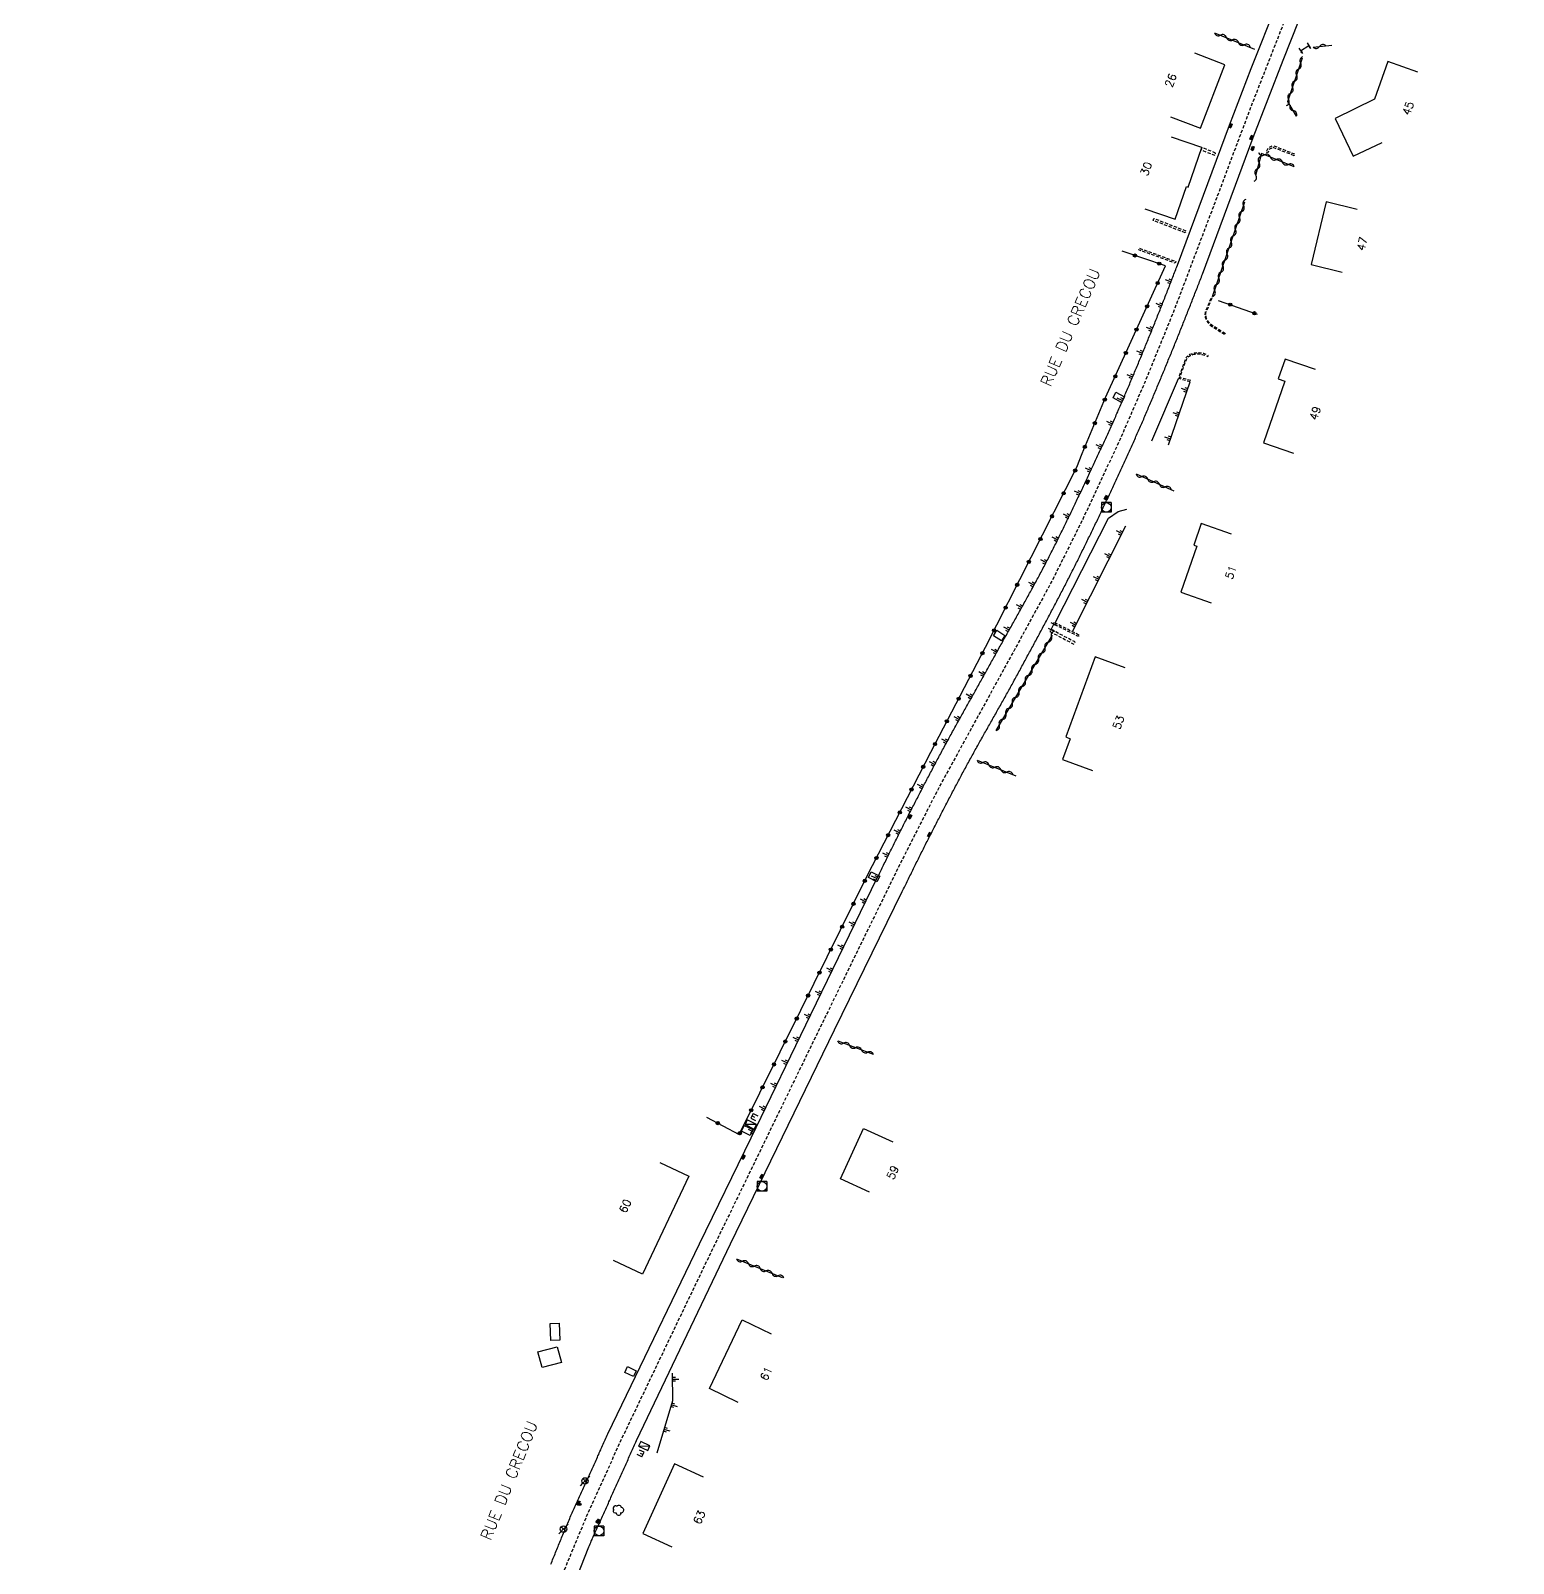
# Model space of a CAD drawing. Header units: millimetres. Extents: x 194000 to 194984, y 155000 to 155959.
# Drawn here: x 194308.5 to 194540, y 155340.7 to 155580.1 of the extents above; entities that cross this region are included whole.
import ezdxf
from ezdxf.enums import TextEntityAlignment as Align

# ---------------------------------------------------------------- set-up
doc = ezdxf.new("R2010")
doc.units = ezdxf.units.MM
doc.linetypes.add('DASHED', pattern=[0.75, 0.5, -0.25])
doc.layers.get('0').update_dxf_attribs({"linetype": 'CONTINUOUS'})
for name, color, linetype in [('W0001', 6, 'DASHED'), ('W0008', 7, 'CONTINUOUS'), ('W0100', 7, 'CONTINUOUS'), ('W0105', 7, 'CONTINUOUS'), ('W0112', 1, 'DASHED'), ('W0211', 2, 'CONTINUOUS'), ('W0300', 7, 'CONTINUOUS'), ('W0310', 3, 'CONTINUOUS'), ('W0322', 7, 'CONTINUOUS'), ('W0400', 7, 'CONTINUOUS'), ('W0420', 7, 'CONTINUOUS'), ('W0430', 7, 'CONTINUOUS'), ('W0454', 7, 'CONTINUOUS'), ('W0989', 7, 'CONTINUOUS'), ('W0991', 7, 'CONTINUOUS'), ('W1471', 7, 'CONTINUOUS')]:
    doc.layers.add(name, color=color, linetype=linetype)
doc.styles.get("Standard").update_dxf_attribs({"font": 'romans.shx', "width": 0.85})

# ---------------------------------------------------------------- blocks, each defined once
blk = doc.blocks.new('T300')
for p, q in [((-0.8, 0.51), (-0.86, 0.34)), ((-0.86, 0.34), (-0.86, 0.17)), ((-0.86, 0.17), (-0.74, 0.06)), ((-0.69, 0.63), (-0.8, 0.51)), ((-0.8, -0.06), (-0.74, 0.06)), ((-0.74, 0.06), (-0.69, 0.11)), ((-0.57, 0.69), (-0.69, 0.63)), ((-0.46, 0.69), (-0.57, 0.69)), ((-0.29, 0.63), (-0.46, 0.69)), ((-0.29, 0.63), (-0.17, 0.74)), ((-0.23, 0.57), (-0.29, 0.63)), ((-0.17, 0.74), (-0.06, 0.8)), ((-0.06, 0.8), (0.06, 0.8)), ((0.06, 0.8), (0.23, 0.74)), ((0.23, 0.74), (0.34, 0.63)), ((0.34, 0.63), (0.4, 0.51)), ((0.46, 0.46), (0.34, 0.46)), ((0.4, 0.51), (0.4, 0.46)), ((0.57, 0.4), (0.46, 0.46)), ((0.57, 0.4), (0.69, 0.29)), ((0.69, 0.29), (0.74, 0.17)), ((0.74, 0.06), (0.69, -0.17)), ((0.74, 0.17), (0.74, 0.06)), ((-0.8, -0.17), (-0.8, -0.06)), ((-0.8, -0.23), (-0.8, -0.17)), ((-0.74, -0.34), (-0.8, -0.23)), ((-0.69, -0.4), (-0.74, -0.34)), ((-0.51, -0.46), (-0.69, -0.4)), ((-0.4, -0.46), (-0.51, -0.46)), ((-0.4, -0.46), (-0.34, -0.46)), ((-0.34, -0.46), (-0.34, -0.4)), ((-0.34, -0.51), (-0.34, -0.46)), ((-0.29, -0.63), (-0.34, -0.51)), ((-0.17, -0.74), (-0.29, -0.63)), ((-0.06, -0.8), (-0.17, -0.74)), ((0.06, -0.8), (-0.06, -0.8)), ((0.17, -0.74), (0.06, -0.8)), ((0.23, -0.69), (0.17, -0.74)), ((0.29, -0.46), (0.23, -0.46)), ((0.29, -0.63), (0.23, -0.69)), ((0.46, -0.4), (0.29, -0.46)), ((0.34, -0.51), (0.29, -0.63)), ((0.34, -0.51), (0.34, -0.46)), ((0.57, -0.34), (0.46, -0.4)), ((0.63, -0.29), (0.57, -0.34)), ((0.69, -0.17), (0.63, -0.29))]:
    blk.add_line(p, q)
blk = doc.blocks.new('T400')
for p, q in [((-0.15, 0.3), (0.15, 0.3)), ((-0.15, -0.25), (-0.15, 0.3)), ((-0.15, 0.15), (0.15, 0.15)), ((-0.15, 0), (0.15, 0)), ((0.15, 0.3), (0.15, -0.25)), ((-0.15, -0.15), (0.15, -0.15)), ((-0.15, -0.25), (-0.15, -0.3)), ((-0.15, -0.3), (0.15, -0.3)), ((0.15, -0.3), (0.15, -0.25))]:
    blk.add_line(p, q)
blk = doc.blocks.new('T454')
for p, q in [((-0.25, 0.25), (0.25, -0.25)), ((-0.25, -0.25), (0.25, 0.25)), ((0.75, 0.75), (0.375, 0.375)), ((-0.375, -0.375), (-0.75, -0.75))]:
    blk.add_line(p, q)
blk.add_ellipse((0, 0), major_axis=(0.354, 0.354), ratio=1, start_param=5.497787143782138, end_param=11.78097245096172)
blk = doc.blocks.new('T430')
at = {"flags": 128}
for points in [[(0.8, 0.8), (-0.8, 0.8)], [(-0.8, 0.8), (-0.8, 0)], [(0.8, 0.8), (-0.8, 0)], [(-0.8, 0), (0.8, 0)], [(-0.4, 2.1), (0.4, 2.1)], [(-0.4, 2.1), (-0.4, 1.3)], [(-0.4, 1.7), (0, 1.7)], [(-0.4, 1.3), (0.4, 1.3)], [(0.8, 0), (0.8, 0.8)]]:
    blk.add_lwpolyline(points, dxfattribs=at)
blk = doc.blocks.new('T420')
for p, q in [((0.75, 0.75), (-0.75, 0.75)), ((-0.75, 0.75), (-0.75, -0.75)), ((0.75, 0.75), (0.75, -0.75)), ((0.75, -0.75), (-0.75, -0.75))]:
    blk.add_line(p, q)
blk.add_ellipse((0, 0), major_axis=(-0.53, 0.53), ratio=1, start_param=3.926991, end_param=10.210176)
blk = doc.blocks.new('t105o')
for p, q in [((-0.5, 0), (0.5, 0)), ((0.5, 0), (0.2, 0.1)), ((0.5, 0), (0.2, -0.1))]:
    blk.add_line(p, q)
blk = doc.blocks.new('t322o')
at = {"color": 0, "linetype": 'Continuous'}
for radius in [0.25, 0.15]:
    blk.add_circle((0, 0), radius, dxfattribs=at)
blk = doc.blocks.new('t310o')
at = {"color": 0, "linetype": 'Continuous'}
for centre, start, end in [((-0.5, 0.38), 216.8699, 323.1304), ((0.5, -0.37), 36.8699, 143.1303)]:
    blk.add_arc(centre, 0.625, start, end, dxfattribs=at)
blk = doc.blocks.new('t211o')
at = {"color": 0, "linetype": 'Continuous'}
for p, q in [((-0.29, 0.5), (-0.29, 0)), ((0, 1), (0, 0)), ((0.29, 0.5), (0.29, 0))]:
    blk.add_line(p, q, dxfattribs=at)
blk = doc.blocks.new('T1471')
at = {"color": 0, "linetype": 'Continuous', "flags": 128}
blk.add_lwpolyline([(-0.75, -0.5), (-0.75, 0.5), (0.75, 0.5), (0.75, -0.5), (-0.75, -0.5)], dxfattribs=at)

msp = doc.modelspace()

# ---------------------------------------------------------------- linework, layer by layer
at = {"layer": 'W0001', "flags": 128}
msp.add_lwpolyline([(194540.02, 155720.35), (194537.93, 155716.21), (194536.42, 155712.47), (194535.46, 155709.35), (194534.57, 155704.97), (194533.97, 155700.04), (194533.69, 155694.07), (194533.44, 155688.27), (194533.18, 155682.2), (194532.78, 155676.46), (194532.12, 155670.37), (194531.27, 155664.38), (194530.12, 155657.7), (194528.01, 155648.03), (194525.12, 155636.49), (194522.69, 155628.73), (194519.7, 155620.47), (194515.85, 155610.7), (194502.99, 155578.31), (194498.99, 155568.06), (194493.41, 155553.21), (194486.96, 155536.19), (194482.52, 155525.27), (194478.61, 155516.26), (194472.83, 155503.87), (194467.99, 155494.16), (194462, 155483.17), (194450.29, 155461.82), (194444.36, 155450.16), (194437.94, 155437.04), (194429.87, 155420.49), (194423.09, 155406.54), (194414.38, 155388.58), (194407.5, 155374.22), (194400.67, 155359.96), (194395.23, 155347.9), (194391.54, 155339.02), (194387.44, 155328.14), (194382.51, 155314.6), (194377.97, 155302.02), (194365.14, 155266.14), (194347.09, 155215.69), (194339.14, 155193.41), (194333.99, 155178.15), (194330.56, 155166.6), (194328.31, 155158.03), (194326.74, 155149.71), (194324.58, 155133.7), (194321.47, 155110.24), (194315.18, 155063.29), (194313.57, 155051.4), (194311.5, 155037.84), (194308.5, 155020.13), (194322.27, 155027.15), (194328.5, 155031.18), (194354.94, 155048.27), (194395.79, 155075.26), (194411.07, 155085.68), (194417.5, 155089.78), (194423.89, 155093.42)], dxfattribs=at)
at = {"layer": 'W0008', "flags": 128}
for points in [[(194389.73, 155340.59), (194389.83, 155340.82), (194389.92, 155341.05), (194390.01, 155341.28), (194390.1, 155341.51), (194390.19, 155341.74), (194390.29, 155341.97), (194390.38, 155342.2), (194390.47, 155342.43), (194390.57, 155342.66), (194390.66, 155342.89), (194390.75, 155343.12), (194390.85, 155343.35), (194390.94, 155343.58), (194391.03, 155343.81), (194391.13, 155344.04), (194391.22, 155344.27), (194391.32, 155344.5), (194391.41, 155344.73), (194391.51, 155344.96), (194391.6, 155345.19), (194391.7, 155345.42), (194391.79, 155345.64), (194391.89, 155345.87), (194391.98, 155346.1), (194392.08, 155346.33), (194392.18, 155346.56), (194392.28, 155346.79), (194392.38, 155347.02), (194392.47, 155347.25), (194392.57, 155347.48), (194392.67, 155347.71), (194392.77, 155347.94), (194392.87, 155348.17), (194392.97, 155348.4), (194393.07, 155348.63), (194393.17, 155348.86), (194393.28, 155349.08), (194393.38, 155349.31), (194393.48, 155349.54), (194393.58, 155349.77), (194393.68, 155350), (194393.78, 155350.23), (194393.89, 155350.45), (194393.99, 155350.68), (194394.09, 155350.91), (194394.2, 155351.14), (194394.3, 155351.36), (194394.4, 155351.59), (194394.51, 155351.82), (194394.61, 155352.05), (194394.71, 155352.27), (194394.82, 155352.5), (194394.92, 155352.73), (194395.02, 155352.96), (194395.13, 155353.18), (194395.23, 155353.41), (194395.34, 155353.64), (194395.44, 155353.87), (194395.54, 155354.09), (194395.65, 155354.32), (194395.75, 155354.55), (194395.86, 155354.78), (194395.96, 155355), (194396.06, 155355.23), (194396.17, 155355.46), (194396.27, 155355.69), (194396.37, 155355.91), (194396.48, 155356.14), (194396.58, 155356.37), (194396.68, 155356.6), (194396.79, 155356.82), (194396.89, 155357.05), (194396.99, 155357.28), (194397.09, 155357.51), (194397.2, 155357.74), (194397.3, 155357.97), (194397.4, 155358.2), (194397.51, 155358.43), (194397.61, 155358.66), (194397.71, 155358.89), (194397.82, 155359.12), (194397.92, 155359.34), (194398.03, 155359.57), (194398.13, 155359.8), (194398.23, 155360.03), (194398.34, 155360.26), (194398.44, 155360.49), (194398.54, 155360.72), (194398.65, 155360.95), (194401.54, 155366.99), (194412.95, 155390.62), (194420.99, 155407.17), (194430.33, 155426.41), (194440.71, 155447.76), (194440.82, 155447.98), (194440.93, 155448.2), (194441.04, 155448.43), (194441.15, 155448.65), (194441.26, 155448.88), (194441.37, 155449.1), (194441.47, 155449.33), (194441.58, 155449.55), (194441.69, 155449.77), (194441.8, 155450), (194441.91, 155450.22), (194442.02, 155450.45), (194442.13, 155450.67), (194442.24, 155450.89), (194442.35, 155451.12), (194442.46, 155451.34), (194442.57, 155451.56), (194442.68, 155451.79), (194442.79, 155452.01), (194442.91, 155452.23), (194443.02, 155452.46), (194443.13, 155452.68), (194443.24, 155452.9), (194443.35, 155453.13), (194443.46, 155453.35), (194443.57, 155453.57), (194443.68, 155453.8), (194443.79, 155454.02), (194443.91, 155454.24), (194444.02, 155454.47), (194444.13, 155454.69), (194444.24, 155454.91), (194444.35, 155455.13), (194444.47, 155455.36), (194444.58, 155455.58), (194444.69, 155455.8), (194444.8, 155456.03), (194444.91, 155456.25), (194445.03, 155456.47), (194445.14, 155456.69), (194445.25, 155456.92), (194445.37, 155457.14), (194445.48, 155457.36), (194445.59, 155457.58), (194445.7, 155457.8), (194445.82, 155458.03), (194445.93, 155458.25), (194446.04, 155458.47), (194446.16, 155458.69), (194446.27, 155458.91), (194446.39, 155459.14), (194446.5, 155459.36), (194446.61, 155459.58), (194446.73, 155459.8), (194446.84, 155460.02), (194446.96, 155460.24), (194447.07, 155460.47), (194447.18, 155460.69), (194447.3, 155460.91), (194447.41, 155461.13), (194447.53, 155461.35), (194447.64, 155461.57), (194447.76, 155461.79), (194447.87, 155462.02), (194447.99, 155462.24), (194448.1, 155462.46), (194448.22, 155462.68), (194448.33, 155462.9), (194448.45, 155463.12), (194448.57, 155463.34), (194448.68, 155463.56), (194448.8, 155463.78), (194448.91, 155464), (194449.03, 155464.23), (194449.15, 155464.45), (194449.26, 155464.67), (194449.38, 155464.89), (194449.49, 155465.11), (194449.61, 155465.33), (194449.73, 155465.55), (194449.85, 155465.77), (194449.96, 155465.99), (194450.08, 155466.21), (194450.2, 155466.43), (194450.32, 155466.65), (194450.43, 155466.87), (194450.55, 155467.1), (194450.67, 155467.32), (194450.79, 155467.54), (194450.91, 155467.76), (194451.03, 155467.98), (194451.15, 155468.2), (194451.27, 155468.42), (194451.39, 155468.64), (194451.51, 155468.86), (194451.63, 155469.08), (194451.75, 155469.3), (194451.87, 155469.52), (194451.99, 155469.73), (194452.11, 155469.95), (194452.23, 155470.17), (194452.35, 155470.39), (194452.47, 155470.61), (194452.59, 155470.83), (194452.71, 155471.05), (194452.83, 155471.27), (194452.95, 155471.49), (194453.07, 155471.71), (194453.2, 155471.93), (194453.32, 155472.15), (194453.44, 155472.36), (194453.56, 155472.58), (194453.68, 155472.8), (194453.8, 155473.02), (194453.93, 155473.24), (194454.05, 155473.46), (194454.17, 155473.68), (194454.29, 155473.9), (194454.41, 155474.11), (194454.54, 155474.33), (194454.66, 155474.55), (194454.78, 155474.77), (194454.9, 155474.99), (194455.02, 155475.21), (194455.15, 155475.43), (194455.27, 155475.64), (194455.39, 155475.86), (194455.51, 155476.08), (194455.63, 155476.3), (194455.76, 155476.52), (194455.88, 155476.74), (194456, 155476.95), (194456.12, 155477.17), (194456.25, 155477.39), (194456.37, 155477.61), (194456.49, 155477.83), (194456.61, 155478.05), (194456.73, 155478.27), (194456.86, 155478.48), (194456.98, 155478.7), (194457.1, 155478.92), (194457.22, 155479.14), (194457.34, 155479.36), (194457.47, 155479.58), (194457.59, 155479.8), (194457.71, 155480.01), (194457.83, 155480.23), (194457.95, 155480.45), (194458.07, 155480.67), (194458.19, 155480.89), (194458.32, 155481.11), (194458.44, 155481.33), (194458.56, 155481.55), (194458.68, 155481.77), (194458.8, 155481.99), (194458.92, 155482.2), (194459.04, 155482.42), (194459.16, 155482.64), (194459.28, 155482.86), (194459.4, 155483.08), (194459.52, 155483.3), (194459.64, 155483.51), (194459.76, 155483.73), (194459.89, 155483.95), (194460.01, 155484.17), (194460.13, 155484.39), (194460.25, 155484.6), (194460.37, 155484.82), (194460.49, 155485.04), (194460.61, 155485.26), (194460.73, 155485.47), (194460.86, 155485.69), (194460.98, 155485.91), (194461.1, 155486.13), (194461.22, 155486.34), (194461.34, 155486.56), (194461.46, 155486.78), (194461.59, 155487), (194461.71, 155487.21), (194461.83, 155487.43), (194461.95, 155487.65), (194462.07, 155487.87), (194462.19, 155488.08), (194462.32, 155488.3), (194462.44, 155488.52), (194462.56, 155488.74), (194462.68, 155488.95), (194462.8, 155489.17), (194462.92, 155489.39), (194463.05, 155489.61), (194463.17, 155489.83), (194463.29, 155490.04), (194463.41, 155490.26), (194463.53, 155490.48), (194463.65, 155490.7), (194463.77, 155490.91), (194463.89, 155491.13), (194464.01, 155491.35), (194464.13, 155491.57), (194464.25, 155491.79), (194464.37, 155492.01), (194464.49, 155492.22), (194464.61, 155492.44), (194464.73, 155492.66), (194464.85, 155492.88), (194464.97, 155493.1), (194465.09, 155493.32), (194465.21, 155493.54), (194465.33, 155493.75), (194465.45, 155493.97), (194465.57, 155494.19), (194465.69, 155494.41), (194465.8, 155494.63), (194465.92, 155494.85), (194466.04, 155495.07), (194466.16, 155495.29), (194466.27, 155495.51), (194466.39, 155495.73), (194466.51, 155495.95), (194466.62, 155496.17), (194466.74, 155496.39), (194466.85, 155496.61), (194466.97, 155496.83), (194467.09, 155497.06), (194467.2, 155497.28), (194467.31, 155497.5), (194467.43, 155497.72), (194467.54, 155497.94), (194467.66, 155498.16), (194467.77, 155498.39), (194467.88, 155498.61), (194468, 155498.83), (194468.11, 155499.05), (194468.22, 155499.27), (194468.33, 155499.5), (194468.45, 155499.72), (194468.56, 155499.94), (194468.67, 155500.16), (194468.78, 155500.39), (194468.89, 155500.61), (194469, 155500.83), (194469.11, 155501.06), (194469.22, 155501.28), (194469.33, 155501.5), (194469.44, 155501.73), (194469.55, 155501.95), (194469.66, 155502.17), (194469.77, 155502.4), (194469.88, 155502.62), (194469.99, 155502.85), (194470.1, 155503.07), (194470.21, 155503.29), (194470.32, 155503.52), (194470.43, 155503.74), (194470.54, 155503.97), (194470.64, 155504.19), (194470.75, 155504.42), (194470.86, 155504.64), (194470.97, 155504.87), (194471.08, 155505.09), (194471.18, 155505.32), (194471.29, 155505.54), (194471.4, 155505.76), (194471.51, 155505.99), (194471.61, 155506.21), (194471.72, 155506.44), (194471.83, 155506.66), (194471.93, 155506.89), (194472.04, 155507.12), (194472.15, 155507.34), (194472.25, 155507.57), (194472.36, 155507.79), (194472.47, 155508.02), (194472.57, 155508.24), (194472.68, 155508.47), (194472.78, 155508.69), (194472.89, 155508.92), (194473, 155509.14), (194473.1, 155509.37), (194473.21, 155509.6), (194473.31, 155509.82), (194473.42, 155510.05), (194473.52, 155510.27), (194473.63, 155510.5), (194473.74, 155510.72), (194473.84, 155510.95), (194473.95, 155511.18), (194474.05, 155511.4), (194474.16, 155511.63), (194474.26, 155511.85), (194474.37, 155512.08), (194474.47, 155512.3), (194474.58, 155512.53), (194474.68, 155512.76), (194474.79, 155512.98), (194474.89, 155513.21), (194475, 155513.43), (194475.11, 155513.66), (194475.21, 155513.89), (194475.32, 155514.12), (194475.42, 155514.35), (194475.53, 155514.58), (194475.64, 155514.8), (194475.74, 155515.03), (194475.85, 155515.26), (194475.95, 155515.49), (194476.06, 155515.72), (194476.16, 155515.95), (194476.27, 155516.18), (194476.37, 155516.41), (194476.48, 155516.63), (194476.58, 155516.86), (194476.69, 155517.09), (194476.79, 155517.32), (194476.9, 155517.55), (194477, 155517.78), (194477.11, 155518.01), (194477.21, 155518.24), (194477.31, 155518.47), (194477.42, 155518.7), (194477.52, 155518.93), (194477.62, 155519.16), (194477.72, 155519.39), (194477.83, 155519.62), (194477.93, 155519.85), (194478.03, 155520.08), (194478.13, 155520.31), (194478.24, 155520.54), (194478.34, 155520.77), (194478.44, 155521), (194478.54, 155521.23), (194478.64, 155521.46), (194478.74, 155521.69), (194478.84, 155521.92), (194478.94, 155522.15), (194479.04, 155522.38), (194479.14, 155522.62), (194479.24, 155522.85), (194479.34, 155523.08), (194479.43, 155523.31), (194479.53, 155523.54), (194479.63, 155523.77), (194479.73, 155524), (194479.83, 155524.23), (194479.92, 155524.46), (194480.02, 155524.69), (194480.12, 155524.92), (194480.21, 155525.15), (194480.31, 155525.38), (194480.41, 155525.61), (194480.51, 155525.84), (194480.6, 155526.07), (194480.7, 155526.3), (194480.8, 155526.53), (194480.89, 155526.76), (194480.99, 155526.99), (194481.08, 155527.22), (194481.18, 155527.45), (194481.28, 155527.68), (194481.37, 155527.91), (194481.47, 155528.14), (194481.56, 155528.37), (194481.66, 155528.6), (194481.76, 155528.83), (194481.85, 155529.06), (194481.95, 155529.3), (194482.04, 155529.53), (194482.14, 155529.76), (194482.23, 155529.99), (194482.33, 155530.22), (194482.42, 155530.45), (194482.52, 155530.68), (194482.61, 155530.91), (194482.71, 155531.14), (194482.8, 155531.38), (194482.89, 155531.61), (194482.99, 155531.84), (194483.08, 155532.07), (194483.18, 155532.3), (194483.27, 155532.53), (194483.36, 155532.76), (194483.46, 155533), (194483.55, 155533.23), (194483.65, 155533.46), (194483.74, 155533.69), (194483.83, 155533.92), (194483.93, 155534.15), (194484.02, 155534.39), (194484.11, 155534.62), (194484.2, 155534.85), (194484.3, 155535.08), (194484.39, 155535.31), (194484.48, 155535.54), (194484.57, 155535.78), (194484.67, 155536.01), (194484.76, 155536.24), (194484.85, 155536.47), (194484.94, 155536.7), (194485.04, 155536.94), (194485.13, 155537.17), (194485.22, 155537.4), (194485.31, 155537.63), (194485.4, 155537.87), (194485.49, 155538.1), (194485.59, 155538.33), (194485.68, 155538.56), (194485.77, 155538.8), (194485.86, 155539.03), (194485.95, 155539.26), (194486.04, 155539.49), (194486.13, 155539.73), (194486.22, 155539.96), (194486.31, 155540.19), (194486.4, 155540.43), (194486.49, 155540.66), (194486.58, 155540.89), (194486.67, 155541.12), (194486.76, 155541.36), (194486.85, 155541.59), (194486.94, 155541.82), (194487.03, 155542.06), (194487.12, 155542.29), (194487.21, 155542.52), (194487.3, 155542.76), (194487.39, 155542.99), (194487.48, 155543.22), (194487.57, 155543.46), (194495.7, 155565.3), (194499.1, 155574.15), (194511.43, 155605.12)], [(194392.11, 155334.3), (194395.64, 155343.29), (194395.75, 155343.52), (194395.85, 155343.75), (194395.95, 155343.97), (194396.05, 155344.2), (194396.16, 155344.43), (194396.26, 155344.66), (194396.36, 155344.88), (194396.46, 155345.11), (194396.56, 155345.34), (194396.67, 155345.57), (194396.77, 155345.79), (194396.87, 155346.02), (194396.97, 155346.25), (194397.08, 155346.47), (194397.18, 155346.7), (194397.28, 155346.93), (194397.38, 155347.16), (194397.48, 155347.38), (194397.59, 155347.61), (194397.69, 155347.84), (194397.79, 155348.07), (194397.89, 155348.29), (194398, 155348.52), (194398.1, 155348.75), (194398.2, 155348.98), (194398.3, 155349.2), (194398.4, 155349.43), (194398.51, 155349.66), (194398.61, 155349.88), (194398.71, 155350.11), (194398.81, 155350.34), (194398.92, 155350.57), (194399.02, 155350.79), (194399.12, 155351.02), (194399.22, 155351.25), (194399.32, 155351.48), (194399.43, 155351.7), (194399.53, 155351.93), (194399.63, 155352.16), (194399.73, 155352.39), (194399.84, 155352.61), (194399.94, 155352.84), (194400.04, 155353.07), (194400.14, 155353.29), (194400.24, 155353.52), (194400.35, 155353.75), (194400.45, 155353.98), (194400.55, 155354.2), (194400.65, 155354.43), (194400.76, 155354.66), (194400.86, 155354.89), (194400.96, 155355.11), (194401.06, 155355.34), (194401.16, 155355.57), (194401.27, 155355.8), (194401.37, 155356.02), (194401.47, 155356.25), (194401.57, 155356.48), (194401.68, 155356.7), (194401.78, 155356.93), (194401.88, 155357.16), (194401.98, 155357.39), (194402.08, 155357.61), (194402.19, 155357.84), (194402.29, 155358.07), (194402.39, 155358.3), (194402.49, 155358.52), (194402.6, 155358.75), (194402.7, 155358.98), (194402.8, 155359.21), (194402.9, 155359.43), (194403, 155359.66), (194403.11, 155359.89), (194417.79, 155390.63), (194434.01, 155424.05), (194444.6, 155445.63), (194444.71, 155445.85), (194444.82, 155446.08), (194444.93, 155446.3), (194445.04, 155446.53), (194445.15, 155446.75), (194445.26, 155446.97), (194445.37, 155447.2), (194445.48, 155447.42), (194445.59, 155447.64), (194445.7, 155447.87), (194445.81, 155448.09), (194445.92, 155448.32), (194446.03, 155448.54), (194446.14, 155448.76), (194446.25, 155448.99), (194446.36, 155449.21), (194446.47, 155449.43), (194446.58, 155449.65), (194446.69, 155449.88), (194446.8, 155450.1), (194446.91, 155450.32), (194447.02, 155450.55), (194447.14, 155450.77), (194447.25, 155450.99), (194447.36, 155451.22), (194447.47, 155451.44), (194447.58, 155451.66), (194447.69, 155451.88), (194447.8, 155452.11), (194447.92, 155452.33), (194448.03, 155452.55), (194448.14, 155452.77), (194448.25, 155453), (194448.36, 155453.22), (194448.48, 155453.44), (194448.59, 155453.66), (194448.7, 155453.88), (194448.81, 155454.11), (194448.93, 155454.33), (194449.04, 155454.55), (194449.15, 155454.77), (194449.27, 155454.99), (194449.38, 155455.22), (194449.49, 155455.44), (194449.61, 155455.66), (194449.72, 155455.88), (194449.83, 155456.1), (194449.95, 155456.33), (194450.06, 155456.55), (194450.17, 155456.77), (194450.29, 155456.99), (194450.4, 155457.21), (194450.52, 155457.43), (194450.63, 155457.65), (194450.74, 155457.88), (194450.86, 155458.1), (194450.97, 155458.32), (194451.09, 155458.54), (194451.2, 155458.76), (194451.32, 155458.98), (194451.43, 155459.2), (194451.55, 155459.42), (194451.66, 155459.64), (194451.78, 155459.86), (194451.89, 155460.09), (194452.01, 155460.31), (194452.12, 155460.53), (194452.24, 155460.75), (194452.35, 155460.97), (194452.47, 155461.19), (194452.59, 155461.41), (194452.7, 155461.63), (194452.82, 155461.85), (194452.93, 155462.07), (194453.05, 155462.29), (194453.17, 155462.51), (194453.28, 155462.73), (194453.4, 155462.95), (194453.52, 155463.17), (194453.63, 155463.39), (194453.75, 155463.61), (194453.87, 155463.83), (194453.98, 155464.05), (194454.1, 155464.27), (194454.22, 155464.49), (194454.34, 155464.71), (194454.46, 155464.93), (194454.57, 155465.15), (194454.69, 155465.37), (194454.81, 155465.58), (194454.93, 155465.8), (194455.05, 155466.02), (194455.17, 155466.24), (194455.29, 155466.46), (194455.41, 155466.68), (194455.53, 155466.89), (194455.65, 155467.11), (194455.77, 155467.33), (194455.89, 155467.55), (194456.01, 155467.77), (194456.13, 155467.98), (194456.25, 155468.2), (194456.38, 155468.42), (194456.5, 155468.64), (194456.62, 155468.85), (194456.74, 155469.07), (194456.86, 155469.29), (194456.98, 155469.51), (194457.11, 155469.72), (194457.23, 155469.94), (194457.35, 155470.16), (194457.47, 155470.37), (194457.59, 155470.59), (194457.72, 155470.81), (194457.84, 155471.02), (194457.96, 155471.24), (194458.08, 155471.46), (194458.21, 155471.67), (194458.33, 155471.89), (194458.45, 155472.11), (194458.57, 155472.32), (194458.7, 155472.54), (194458.82, 155472.76), (194458.94, 155472.97), (194459.06, 155473.19), (194459.19, 155473.41), (194459.31, 155473.63), (194459.43, 155473.84), (194459.55, 155474.06), (194459.68, 155474.28), (194459.8, 155474.49), (194459.92, 155474.71), (194460.04, 155474.93), (194460.16, 155475.14), (194460.29, 155475.36), (194460.41, 155475.58), (194460.53, 155475.79), (194460.65, 155476.01), (194460.77, 155476.23), (194460.89, 155476.45), (194461.02, 155476.66), (194461.14, 155476.88), (194461.26, 155477.1), (194461.38, 155477.32), (194461.5, 155477.54), (194461.62, 155477.75), (194461.74, 155477.97), (194461.86, 155478.19), (194461.98, 155478.41), (194462.1, 155478.63), (194462.22, 155478.84), (194462.34, 155479.06), (194462.46, 155479.28), (194462.58, 155479.5), (194462.7, 155479.72), (194462.82, 155479.94), (194462.94, 155480.16), (194463.06, 155480.38), (194463.18, 155480.6), (194463.3, 155480.82), (194463.42, 155481.04), (194463.54, 155481.26), (194463.66, 155481.49), (194463.77, 155481.71), (194463.89, 155481.93), (194464.01, 155482.15), (194464.13, 155482.37), (194464.25, 155482.59), (194464.37, 155482.81), (194464.49, 155483.03), (194464.61, 155483.25), (194464.73, 155483.47), (194464.85, 155483.69), (194464.97, 155483.91), (194465.09, 155484.13), (194465.21, 155484.36), (194465.33, 155484.58), (194465.45, 155484.8), (194465.57, 155485.02), (194465.68, 155485.24), (194465.8, 155485.46), (194465.92, 155485.68), (194466.04, 155485.9), (194466.16, 155486.12), (194466.28, 155486.34), (194466.4, 155486.57), (194466.52, 155486.79), (194466.63, 155487.01), (194466.75, 155487.23), (194466.87, 155487.45), (194466.99, 155487.67), (194467.11, 155487.89), (194467.22, 155488.12), (194467.34, 155488.34), (194467.46, 155488.56), (194467.58, 155488.78), (194467.7, 155489), (194467.81, 155489.22), (194467.93, 155489.45), (194468.05, 155489.67), (194468.16, 155489.89), (194468.28, 155490.11), (194468.4, 155490.33), (194468.52, 155490.56), (194468.63, 155490.78), (194468.75, 155491), (194468.86, 155491.22), (194468.98, 155491.45), (194469.1, 155491.67), (194469.21, 155491.89), (194469.33, 155492.11), (194469.44, 155492.34), (194469.56, 155492.56), (194469.68, 155492.78), (194469.79, 155493.01), (194469.91, 155493.23), (194470.02, 155493.45), (194470.13, 155493.68), (194470.25, 155493.9), (194470.36, 155494.12), (194470.48, 155494.35), (194470.59, 155494.57), (194470.71, 155494.79), (194470.82, 155495.02), (194470.93, 155495.24), (194471.05, 155495.46), (194471.16, 155495.69), (194471.27, 155495.91), (194471.39, 155496.14), (194471.5, 155496.36), (194471.61, 155496.58), (194471.72, 155496.81), (194471.83, 155497.03), (194471.95, 155497.25), (194472.06, 155497.48), (194472.17, 155497.7), (194472.28, 155497.93), (194472.39, 155498.15), (194472.5, 155498.38), (194472.61, 155498.6), (194472.72, 155498.82), (194472.83, 155499.05), (194472.94, 155499.27), (194473.06, 155499.5), (194473.17, 155499.72), (194473.28, 155499.95), (194473.39, 155500.17), (194473.49, 155500.4), (194473.6, 155500.62), (194473.71, 155500.85), (194473.82, 155501.07), (194473.93, 155501.3), (194474.04, 155501.52), (194474.15, 155501.75), (194474.26, 155501.97), (194474.37, 155502.2), (194474.48, 155502.42), (194474.59, 155502.65), (194474.69, 155502.87), (194474.8, 155503.1), (194474.91, 155503.33), (194475.02, 155503.55), (194475.13, 155503.78), (194475.23, 155504), (194475.34, 155504.23), (194475.45, 155504.46), (194475.56, 155504.68), (194475.66, 155504.91), (194475.77, 155505.13), (194475.88, 155505.36), (194475.99, 155505.59), (194476.09, 155505.81), (194476.2, 155506.04), (194476.31, 155506.26), (194476.41, 155506.49), (194476.52, 155506.72), (194476.63, 155506.94), (194476.73, 155507.17), (194476.84, 155507.4), (194476.94, 155507.62), (194477.05, 155507.85), (194477.16, 155508.08), (194477.26, 155508.3), (194477.37, 155508.53), (194477.47, 155508.76), (194477.58, 155508.98), (194477.69, 155509.21), (194477.79, 155509.44), (194477.9, 155509.66), (194478, 155509.89), (194478.11, 155510.12), (194478.21, 155510.35), (194478.32, 155510.57), (194478.42, 155510.8), (194478.53, 155511.03), (194478.63, 155511.25), (194478.74, 155511.48), (194478.84, 155511.71), (194478.95, 155511.93), (194479.05, 155512.16), (194479.15, 155512.39), (194479.26, 155512.61), (194479.36, 155512.84), (194479.46, 155513.06), (194479.57, 155513.29), (194479.67, 155513.52), (194479.77, 155513.74), (194479.88, 155513.97), (194479.98, 155514.2), (194480.08, 155514.42), (194480.19, 155514.65), (194480.29, 155514.88), (194480.39, 155515.11), (194480.49, 155515.33), (194480.59, 155515.56), (194480.69, 155515.79), (194480.8, 155516.01), (194480.9, 155516.24), (194481, 155516.47), (194481.1, 155516.7), (194481.2, 155516.92), (194481.3, 155517.15), (194481.4, 155517.38), (194481.5, 155517.61), (194481.6, 155517.84), (194481.7, 155518.06), (194481.8, 155518.29), (194481.9, 155518.52), (194482, 155518.75), (194482.1, 155518.98), (194482.2, 155519.2), (194482.3, 155519.43), (194482.4, 155519.66), (194482.49, 155519.89), (194482.59, 155520.12), (194482.69, 155520.35), (194482.79, 155520.58), (194482.89, 155520.81), (194482.98, 155521.03), (194483.08, 155521.26), (194483.18, 155521.49), (194483.28, 155521.72), (194483.37, 155521.95), (194483.47, 155522.18), (194483.57, 155522.41), (194483.66, 155522.64), (194483.76, 155522.87), (194483.86, 155523.1), (194483.95, 155523.33), (194484.05, 155523.56), (194484.15, 155523.79), (194484.24, 155524.02), (194484.34, 155524.25), (194484.43, 155524.48), (194484.53, 155524.71), (194484.63, 155524.94), (194484.72, 155525.17), (194484.82, 155525.4), (194484.91, 155525.63), (194485.01, 155525.86), (194485.1, 155526.09), (194485.2, 155526.32), (194485.3, 155526.55), (194485.39, 155526.78), (194485.49, 155527.01), (194485.58, 155527.24), (194485.68, 155527.47), (194485.77, 155527.7), (194485.87, 155527.94), (194485.96, 155528.17), (194486.06, 155528.4), (194486.15, 155528.63), (194486.24, 155528.86), (194486.34, 155529.09), (194486.43, 155529.32), (194486.53, 155529.55), (194486.62, 155529.78), (194486.72, 155530.01), (194486.81, 155530.24), (194486.9, 155530.47), (194487, 155530.7), (194487.09, 155530.94), (194487.18, 155531.17), (194487.28, 155531.4), (194487.37, 155531.63), (194487.46, 155531.86), (194487.56, 155532.09), (194487.65, 155532.32), (194487.74, 155532.55), (194487.84, 155532.79), (194487.93, 155533.02), (194488.02, 155533.25), (194488.12, 155533.48), (194488.21, 155533.71), (194488.3, 155533.94), (194488.39, 155534.17), (194488.49, 155534.41), (194488.58, 155534.64), (194488.67, 155534.87), (194488.76, 155535.1), (194488.85, 155535.33), (194488.95, 155535.56), (194489.04, 155535.8), (194489.13, 155536.03), (194489.22, 155536.26), (194489.31, 155536.49), (194489.4, 155536.72), (194489.5, 155536.95), (194489.59, 155537.19), (194489.68, 155537.42), (194489.77, 155537.65), (194489.86, 155537.88), (194489.95, 155538.11), (194490.04, 155538.35), (194490.13, 155538.58), (194490.22, 155538.81), (194490.31, 155539.04), (194490.41, 155539.28), (194490.5, 155539.51), (194490.59, 155539.74), (194490.68, 155539.97), (194490.77, 155540.21), (194490.86, 155540.44), (194490.95, 155540.67), (194491.04, 155540.9), (194491.13, 155541.14), (194491.22, 155541.37), (194491.31, 155541.6), (194491.4, 155541.83), (194491.49, 155542.07), (194499.4, 155563.37), (194504.09, 155575.47), (194515.39, 155604)]]:
    msp.add_lwpolyline(points, dxfattribs=at)
at = {"layer": 'W0100', "flags": 128}
for points in [[(194506.81, 155576.94), (194508.1, 155577.74)], [(194486.49, 155566.64), (194491.16, 155564.85), (194494.96, 155574.77), (194490.29, 155576.56)], [(194525.13, 155573.62), (194520.41, 155575.27), (194518.35, 155569.39), (194512.2, 155566.37), (194515.01, 155560.47), (194519.52, 155562.63)], [(194482.5, 155552.27), (194487.23, 155550.65), (194488.97, 155555.75), (194489.27, 155555.65), (194491.38, 155561.85), (194486.65, 155563.46)], [(194515.66, 155552.16), (194510.8, 155553.34), (194508.44, 155543.56), (194513.29, 155542.39)], [(194509.11, 155527.17), (194504.38, 155528.8), (194503.31, 155525.71), (194504.36, 155525.35), (194501, 155515.73), (194505.72, 155514.09)], [(194496.02, 155501.46), (194491.29, 155503.1), (194490.12, 155499.72), (194490.6, 155499.56), (194488.1, 155492.37), (194492.82, 155490.73)], [(194467.83, 155486.57), (194468.25, 155487.41)], [(194479.41, 155480.57), (194474.71, 155482.28), (194470.15, 155469.78), (194470.8, 155469.51), (194469.62, 155466.25), (194474.32, 155464.55)], [(194439.5, 155398.69), (194434.96, 155400.77), (194438.57, 155408.62), (194443.11, 155406.53)], [(194406.77, 155403.31), (194411.29, 155401.17), (194404.02, 155385.86), (194399.5, 155388.01)], [(194418.99, 155365.86), (194414.48, 155368.03), (194419.63, 155378.74), (194424.14, 155376.57)], [(194413.58, 155354.2), (194409.02, 155356.27), (194404.07, 155345.36), (194408.62, 155343.29)]]:
    msp.add_lwpolyline(points, dxfattribs=at)
at = {"layer": 'W0100'}
for points in [[(194391.01, 155378.24), (194391.12, 155375.58), (194389.73, 155375.52), (194389.62, 155378.18), (194391.01, 155378.24)], [(194391.39, 155372.09), (194388.36, 155371.29), (194387.72, 155373.76), (194390.74, 155374.55), (194391.39, 155372.09)]]:
    msp.add_lwpolyline(points, dxfattribs=at)
at = {"layer": 'W0112', "flags": 128}
for points in [[(194493.54, 155560.97), (194491.4, 155561.82), (194491.26, 155561.47), (194493.41, 155560.62)], [(194505.8, 155560.55), (194502.52, 155561.84), (194501.96, 155561.57), (194501.69, 155561), (194501.43, 155561.13), (194501.75, 155561.79), (194502.51, 155562.14), (194505.9, 155560.81)], [(194488.78, 155548.51), (194483.79, 155550.45), (194483.91, 155550.76), (194488.9, 155548.82)], [(194481.65, 155546.1), (194487.32, 155544.02), (194487.22, 155543.76), (194481.55, 155545.84)], [(194495.06, 155532.75), (194492.92, 155534.09), (194492.75, 155534.23), (194492.59, 155534.39), (194492.45, 155534.57), (194492.33, 155534.75), (194492.22, 155534.94), (194492.13, 155535.15), (194492.06, 155535.37), (194492.02, 155535.57), (194492, 155535.77), (194492.03, 155535.97), (194492.08, 155536.17), (194492.97, 155538.32), (194492.84, 155538.37), (194491.94, 155536.22), (194491.88, 155536), (194491.86, 155535.77), (194491.87, 155535.55), (194491.92, 155535.33), (194492, 155535.1), (194492.09, 155534.88), (194492.21, 155534.68), (194492.34, 155534.48), (194492.48, 155534.3), (194492.65, 155534.13), (194492.83, 155533.97), (194494.99, 155532.63)], [(194489.65, 155525.43), (194487.94, 155525.91), (194488.97, 155528.75), (194489.08, 155528.93), (194489.22, 155529.09), (194489.38, 155529.23), (194489.56, 155529.33), (194489.76, 155529.42), (194490, 155529.49), (194490.24, 155529.54), (194490.47, 155529.57), (194490.71, 155529.59), (194490.94, 155529.59), (194491.17, 155529.57), (194491.4, 155529.53), (194491.63, 155529.48), (194491.86, 155529.41), (194492.08, 155529.32), (194492.31, 155529.21), (194492.38, 155529.37), (194492.15, 155529.48), (194491.91, 155529.57), (194491.67, 155529.64), (194491.43, 155529.7), (194491.19, 155529.74), (194490.95, 155529.76), (194490.7, 155529.76), (194490.46, 155529.74), (194490.21, 155529.7), (194489.96, 155529.65), (194489.71, 155529.58), (194489.48, 155529.49), (194489.28, 155529.36), (194489.1, 155529.21), (194488.95, 155529.03), (194488.82, 155528.82), (194487.72, 155525.8), (194489.61, 155525.27)], [(194467.66, 155486.24), (194471.4, 155484.28), (194471.58, 155484.61), (194467.83, 155486.57)], [(194468.37, 155487.65), (194472.24, 155485.72), (194472.12, 155485.47), (194468.25, 155487.41)]]:
    msp.add_lwpolyline(points, close=True, dxfattribs=at)
at = {"layer": 'W0211', "flags": 128}
for points in [[(194483.59, 155516.01), (194487.73, 155525.74)], [(194486.18, 155515.4), (194489.55, 155525.24)], [(194468.49, 155487.62), (194476.83, 155503.96), (194478.3, 155504.98), (194479.65, 155505.33)], [(194471.24, 155486.37), (194479.51, 155502.77)], [(194408.69, 155370.44), (194408.73, 155366.1), (194406.26, 155357.92)]]:
    msp.add_lwpolyline(points, dxfattribs=at)
at = {"layer": 'W0310', "flags": 128}
for points in [[(194493.37, 155579.74), (194499.63, 155577.21)], [(194508.76, 155577.49), (194511.66, 155577.81)], [(194506.16, 155566.73), (194504.82, 155569.04), (194507.08, 155575.84)], [(194505.81, 155558.83), (194500.69, 155560.89), (194499.78, 155557.48)], [(194493.07, 155538.56), (194498.11, 155553.36)], [(194481.11, 155510.85), (194487.03, 155508.23)], [(194459.25, 155470.8), (194468.06, 155485.69)], [(194456.28, 155466.15), (194462.36, 155463.72)], [(194440.12, 155420.18), (194434.57, 155422.29)], [(194418.73, 155388.28), (194425.85, 155385.35)]]:
    msp.add_lwpolyline(points, dxfattribs=at)
at = {"layer": 'W0322', "flags": 128}
for points in [[(194414.02, 155410.4), (194419.13, 155407.7), (194428.78, 155427.12), (194439.09, 155447.98), (194449.04, 155467.38), (194457.61, 155483.8), (194471.87, 155511.9), (194472.68, 155514.06), (194476.36, 155522.77), (194485.71, 155543.36), (194478.93, 155545.64)], [(194493.93, 155537.96), (194500.04, 155535.79)]]:
    msp.add_lwpolyline(points, dxfattribs=at)

# ---------------------------------------------------------------- block references
at = {"layer": 'W0105'}
for p, rotation in [((194506.81, 155576.94), 303.2407602432076), ((194508.1, 155577.74), 302.559168494075), ((194467.83, 155486.57), 334.506935590505), ((194468.25, 155487.41), 332.8425033192409)]:
    msp.add_blockref('t105o', p, dxfattribs=dict(at, rotation=rotation))
at = {"layer": 'W0211'}
for p, rotation in [((194486.57, 155540.85), 68.81159561932837), ((194485.11, 155537.13), 68.41089252450082), ((194483.63, 155533.41), 68.0101477740394), ((194482.12, 155529.71), 67.60940056060525), ((194480.58, 155526.02), 67.20869012152674), ((194479.02, 155522.33), 66.6932758190741), ((194489.1, 155523.91), 71.0588974716133), ((194487.8, 155520.13), 71.0588974716133), ((194477.4, 155518.67), 65.75559958422166), ((194475.74, 155515.03), 65.18774358457549), ((194486.5, 155516.35), 71.0588974716133), ((194474.05, 155511.41), 64.98978919263087), ((194472.36, 155507.79), 64.73197339051654), ((194470.64, 155504.18), 64.24081236379297), ((194468.88, 155500.58), 63.50872322250166), ((194478.89, 155501.55), 63.23142550354279), ((194477.09, 155497.97), 63.23142550354279), ((194467.07, 155497.02), 62.48598725340403), ((194465.18, 155493.49), 61.46374588224635), ((194475.29, 155494.4), 63.23142550354279), ((194473.49, 155490.83), 63.23142550354279), ((194463.25, 155489.98), 60.8915277915746), ((194461.3, 155486.49), 60.76951354939862), ((194471.69, 155487.26), 63.23142550354279), ((194459.36, 155483), 61.09768358477132), ((194457.42, 155479.5), 60.88712182839265), ((194455.47, 155476), 60.78068419502047), ((194453.52, 155472.51), 60.94765561405016), ((194451.59, 155469.01), 61.38804299334458), ((194449.69, 155465.49), 62.10175315888914), ((194447.84, 155461.94), 62.52504125919131), ((194446, 155458.39), 62.93452573416055), ((194444.2, 155454.82), 63.34403112948845), ((194442.41, 155451.24), 63.75351559555136), ((194440.66, 155447.65), 64.05038759179094), ((194438.91, 155444.05), 64.05038759179094), ((194437.16, 155440.45), 64.05038759179094), ((194435.41, 155436.86), 64.05038759179094), ((194433.66, 155433.26), 64.05038759179094), ((194431.91, 155429.66), 64.05038759179094), ((194430.16, 155426.07), 64.11229366237588), ((194428.41, 155422.47), 64.11229366237588), ((194426.66, 155418.87), 64.11229366237588), ((194424.92, 155415.27), 64.11229366237588), ((194423.17, 155411.67), 64.11229366237588), ((194421.42, 155408.07), 64.11229366237588), ((194408.7, 155369.44), 270.5892414065186), ((194408.54, 155365.47), 253.1778273686419), ((194407.38, 155361.64), 253.1778273686419)]:
    msp.add_blockref('t211o', p, dxfattribs=dict(at, rotation=rotation))
at = {"layer": 'W0300', "rotation": 359.99999}
msp.add_blockref('T300', (194400.33, 155349), dxfattribs=at)
at = {"layer": 'W0310'}
for p, rotation in [((194494.3, 155579.37), 337.9598449607694), ((194496.16, 155578.62), 337.9598449607694), ((194498.01, 155577.87), 337.9598449607694), ((194509.76, 155577.6), 6.21641032583404), ((194506.81, 155575.04), 71.64559174323519), ((194506.18, 155573.15), 71.64559174323519), ((194504.92, 155569.35), 71.64559174323519), ((194505.55, 155571.25), 71.64559174323519), ((194505.66, 155567.59), 120.1012525907371), ((194500.31, 155559.47), 255.0719113275209), ((194501.17, 155560.69), 158.0441960354133), ((194503.03, 155559.95), 158.0441960354133), ((194499.79, 155557.53), 255.0719113275209), ((194504.88, 155559.2), 158.0441960354133), ((194497.91, 155552.76), 71.19276737121436), ((194497.26, 155550.87), 71.19276737121436), ((194496.62, 155548.98), 71.19276737121436), ((194495.33, 155545.19), 71.19276737121436), ((194495.97, 155547.08), 71.19276737121436), ((194494.68, 155543.3), 71.19276737121436), ((194494.04, 155541.4), 71.19276737121436), ((194493.39, 155539.51), 71.19276737121436), ((194482.02, 155510.44), 336.1853223522672), ((194483.85, 155509.63), 336.1853223522672), ((194485.68, 155508.83), 336.1853223522672), ((194467.9, 155485.44), 59.40995328722508), ((194466.89, 155483.72), 59.40995328722508), ((194465.87, 155481.99), 59.40995328722508), ((194463.83, 155478.55), 59.40995328722508), ((194464.85, 155480.27), 59.40995328722508), ((194462.82, 155476.83), 59.40995328722508), ((194460.78, 155473.39), 59.40995328722508), ((194461.8, 155475.11), 59.40995328722508), ((194459.76, 155471.66), 59.40995328722508), ((194457.21, 155465.78), 338.1597106714672), ((194459.07, 155465.04), 338.1597106714672), ((194460.92, 155464.29), 338.1597106714672), ((194435.45, 155421.96), 159.1654167036363), ((194437.32, 155421.25), 159.1654167036363), ((194439.19, 155420.54), 159.1654167036363), ((194419.65, 155387.9), 337.6017416239404), ((194421.5, 155387.14), 337.6017416239404), ((194423.35, 155386.38), 337.6017416239404), ((194425.2, 155385.62), 337.6017416239404)]:
    msp.add_blockref('t310o', p, dxfattribs=dict(at, rotation=rotation))
at = {"layer": 'W0322'}
for p, rotation in [((194480.93, 155544.97), 161.4604706447603), ((194484.72, 155543.7), 161.4604706447603), ((194484.49, 155540.67), 65.57503372881177), ((194482.84, 155537.03), 65.57503372881177), ((194495.81, 155537.29), 340.4491689205552), ((194499.58, 155535.95), 340.4491689205552), ((194481.18, 155533.39), 65.57503372881177), ((194479.53, 155529.75), 65.57503372881177), ((194477.88, 155526.1), 65.57503372881177), ((194476.23, 155522.46), 67.08897122044489), ((194474.67, 155518.77), 67.08897122044489), ((194473.11, 155515.09), 67.08897122044489), ((194471.61, 155511.39), 63.09652231232582), ((194469.8, 155507.82), 63.09652231232582), ((194467.99, 155504.25), 63.09652231232582), ((194466.18, 155500.69), 63.09652231232582), ((194464.37, 155497.12), 63.09652231232582), ((194462.56, 155493.55), 63.09652231232582), ((194460.75, 155489.98), 63.09652231232582), ((194458.94, 155486.42), 63.09652231232582), ((194457.12, 155482.86), 62.44074719000112), ((194455.27, 155479.31), 62.44074719000112), ((194453.42, 155475.76), 62.44074719000112), ((194451.57, 155472.22), 62.44074719000112), ((194449.72, 155468.67), 62.44074719000112), ((194447.88, 155465.12), 62.82772386061561), ((194446.05, 155461.56), 62.82772386061561), ((194444.23, 155458), 62.82772386061561), ((194442.4, 155454.44), 62.82772386061561), ((194440.57, 155450.88), 62.82772386061561), ((194438.76, 155447.32), 63.72020336790707), ((194436.99, 155443.73), 63.72020336790707), ((194435.22, 155440.15), 63.72020336790707), ((194433.45, 155436.56), 63.72020336790707), ((194431.67, 155432.97), 63.72020336790707), ((194429.9, 155429.39), 63.72020336790707), ((194428.13, 155425.8), 63.57663489009879), ((194426.35, 155422.22), 63.57663489009879), ((194424.57, 155418.64), 63.57663489009879), ((194422.79, 155415.06), 63.57663489009879), ((194415.79, 155409.47), 332.0863687238677), ((194421.01, 155411.47), 63.57663489009879), ((194419.23, 155407.89), 63.57663489009879)]:
    msp.add_blockref('t322o', p, dxfattribs=dict(at, rotation=rotation))
at = {"layer": 'W0400'}
for p, rotation in [((194495.88, 155565.25), 338.9687898078065), ((194499.14, 155563.36), 159.6114727173863), ((194499.33, 155561.69), 339.6114727122854), ((194473.58, 155509.58), 332.6833505581016), ((194476.41, 155507.14), 152.132207202101), ((194445.83, 155457.33), 331.3308177659262), ((194448.8, 155454.51), 153.0614232066394), ((194419.81, 155404.18), 334.1122936637773), ((194422.65, 155401.12), 154.1048752449688), ((194394.04, 155350.15), 335.7737985375647), ((194394.11, 155350.01), 247.518837), ((194397.13, 155347.2), 66.75859799999994), ((194397.08, 155347.29), 155.7873750770335)]:
    msp.add_blockref('T400', p, dxfattribs=dict(at, rotation=rotation))
at = {"layer": 'W0420'}
for p in [(194476.47, 155505.62), (194422.7, 155399.59), (194397.25, 155345.79)]:
    msp.add_blockref('T420', p, dxfattribs=at)
at = {"layer": 'W0430'}
for p, rotation in [((194420.77, 155408.89), 334.1122936629487), ((194404.48, 155359.42), 154.4782046413157)]:
    msp.add_blockref('T430', p, dxfattribs=dict(at, rotation=rotation))
at = {"layer": 'W0454'}
for p in [(194395.06, 155353.6), (194391.71, 155346.08)]:
    msp.add_blockref('T454', p, dxfattribs=at)
at = {"layer": 'W1471'}
for p, rotation in [((194478.41, 155522.82), 332.5258739839089), ((194459.74, 155485.61), 327.5681704446397), ((194440.2, 155447.93), 334.0503875908558), ((194420.39, 155408.34), 334.1122936625793), ((194402.16, 155370.67), 334.2131156122454)]:
    msp.add_blockref('T1471', p, dxfattribs=dict(at, rotation=rotation))

# ---------------------------------------------------------------- texts
at = {"layer": 'W0989'}
for rotation, p in [(66.522, (194470.86, 155533.74)), (67.9707, (194383.21, 155353.66))]:
    msp.add_text('RUE DU CRECOU', height=1.75, rotation=rotation, dxfattribs=at).set_placement(p, align=Align.MIDDLE)
at = {"layer": 'W0991'}
for s, rotation, p in [('26', 69.0173, (194486.52, 155572.32)), ('45', 70.7092, (194523.6, 155567.96)), ('30', 69.5524, (194482.69, 155558.51)), ('47', 76.3762, (194516.42, 155546.8)), ('49', 72.66, (194509.08, 155520.35)), ('51', 69.5586, (194495.92, 155495.48)), ('53', 69.4733, (194478.37, 155472.07)), ('59', 65.3209, (194443.12, 155401.77)), ('60', 64.592, (194401.33, 155396.52)), ('61', 64.3076, (194423.36, 155370.35)), ('63', 65.5591, (194412.92, 155347.92))]:
    msp.add_text(s, height=1.25, rotation=rotation, dxfattribs=at).set_placement(p, align=Align.MIDDLE)

doc.saveas('drawing.dxf')
